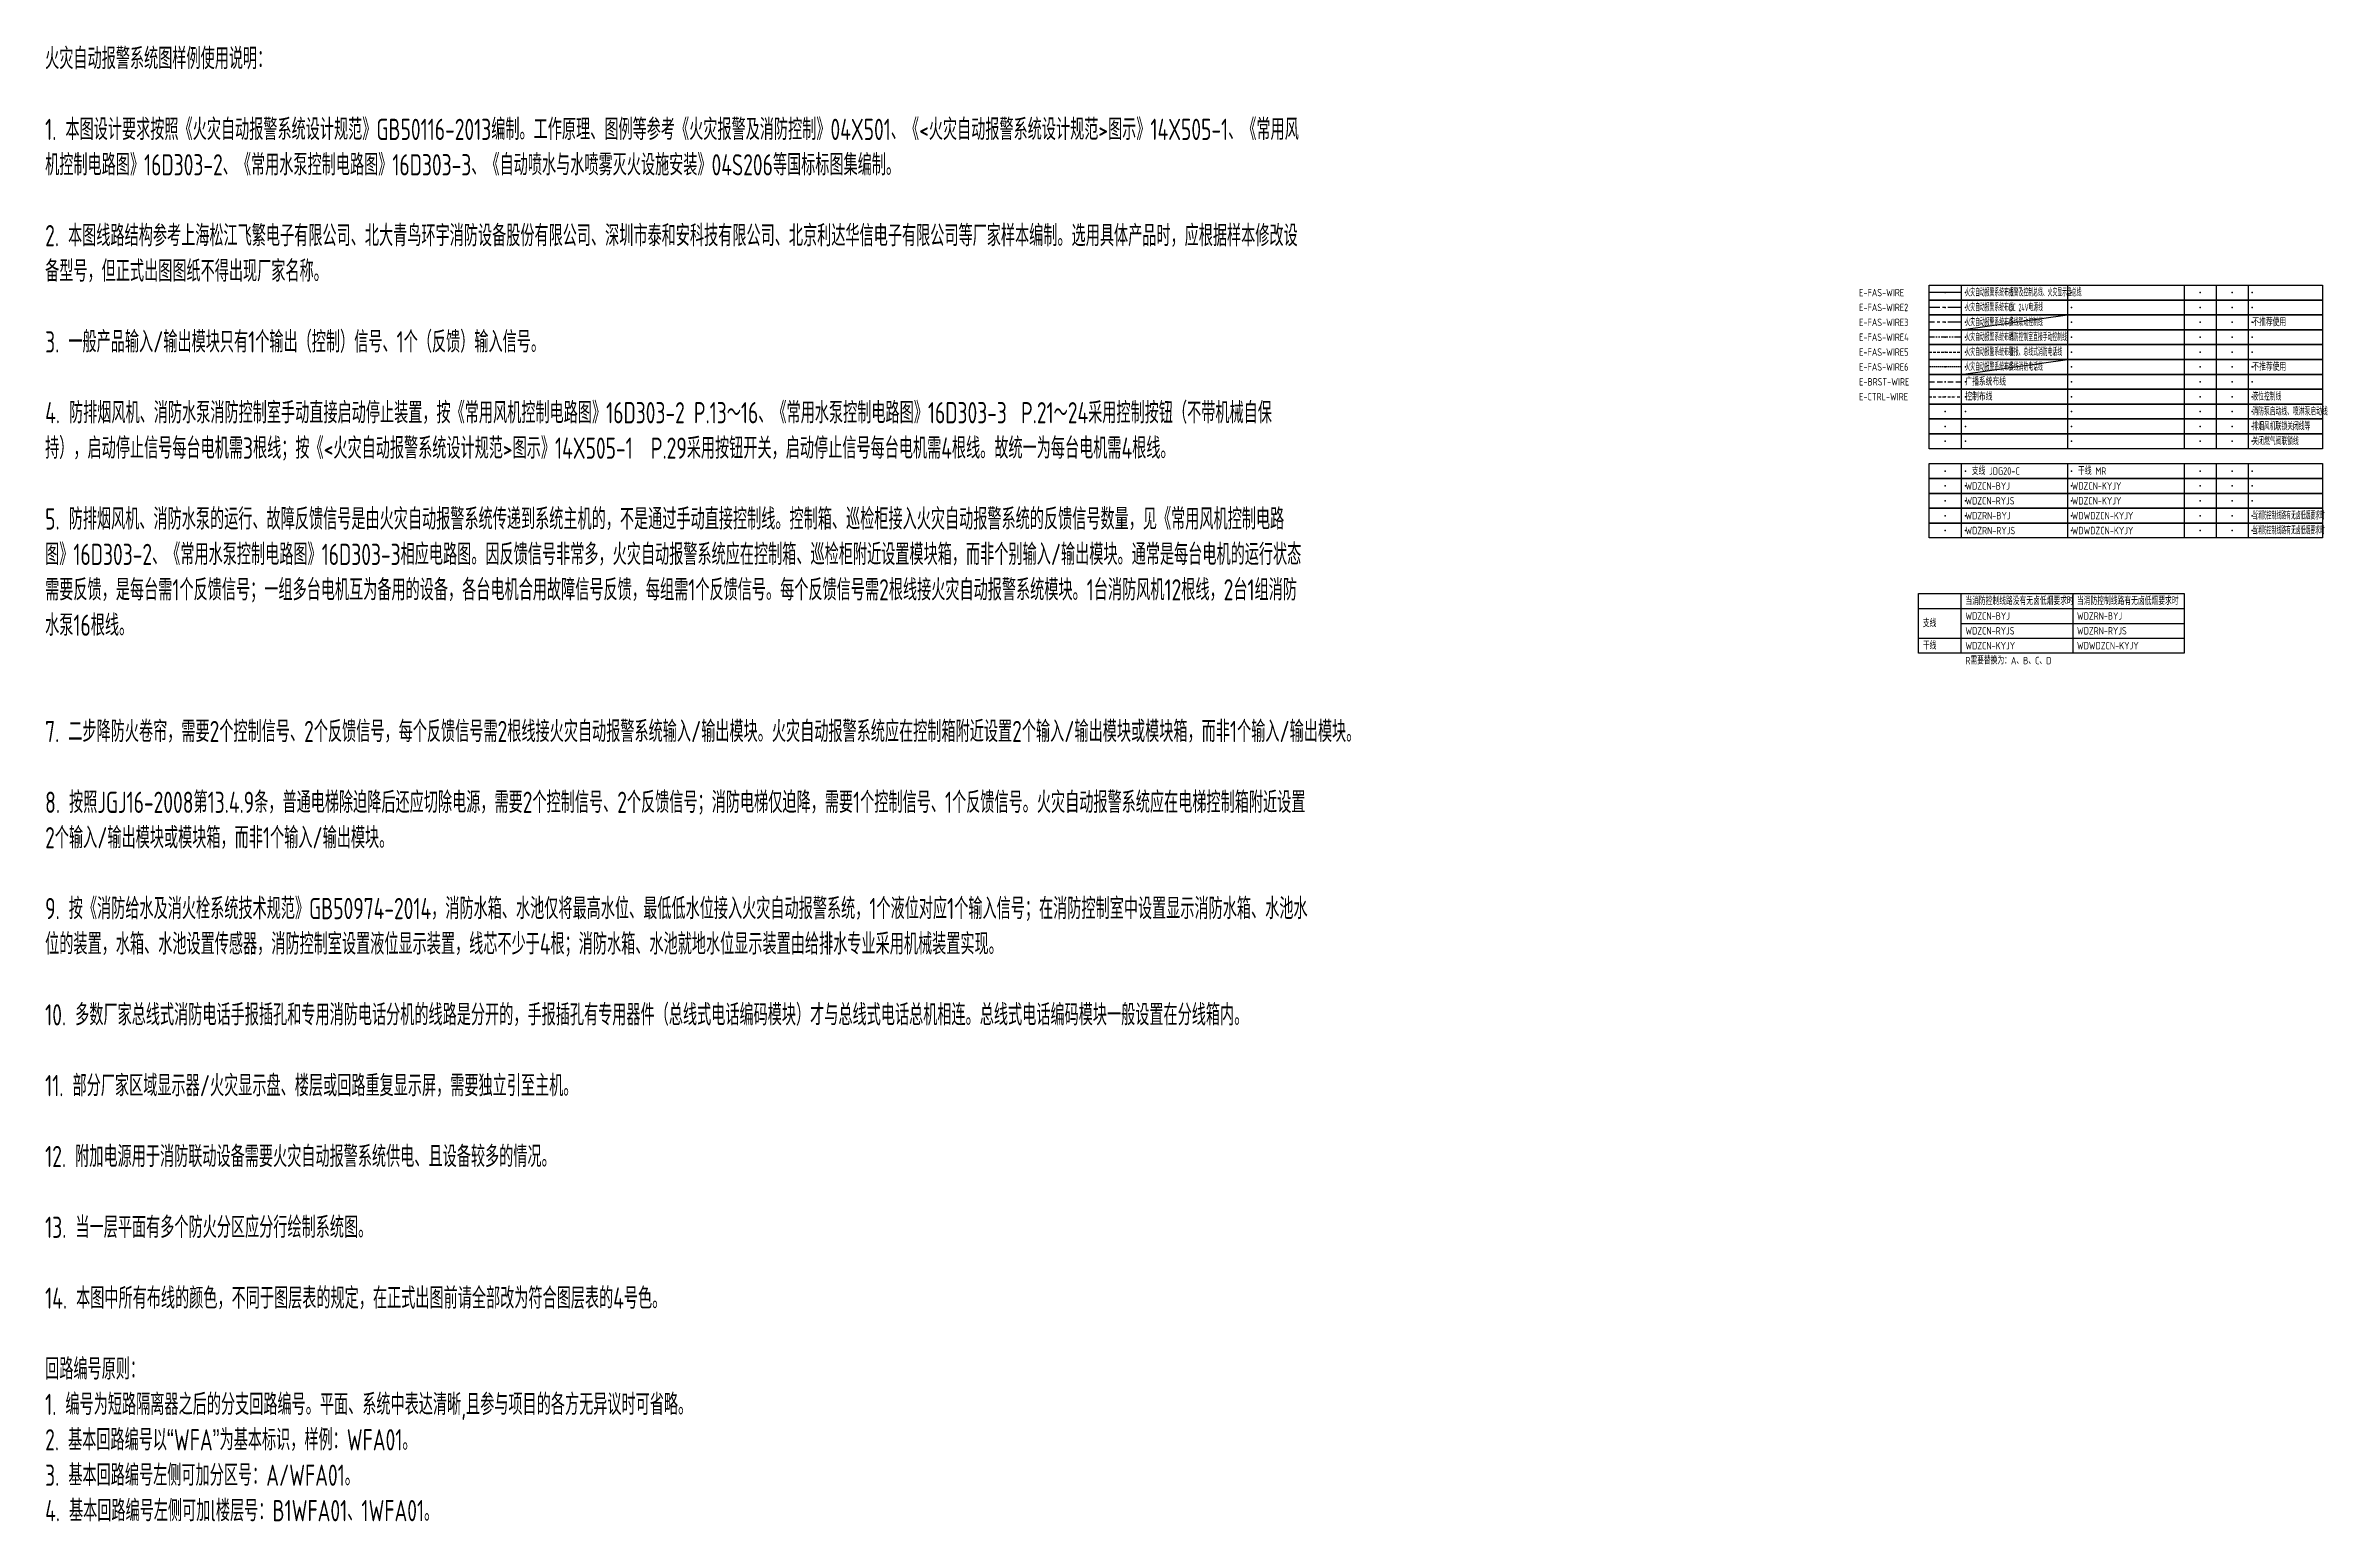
# Model space of a CAD drawing. Header units: millimetres. Extents: x -610917 to 349982, y -134386 to 210510.
# Drawn here: x 2460 to 109587, y -111568 to -42098 of the extents above; entities that cross this region are included whole.
import ezdxf
from ezdxf.enums import TextEntityAlignment as Align

# ---------------------------------------------------------------- set-up
doc = ezdxf.new("R2010")
doc.units = ezdxf.units.MM
doc.header["$LTSCALE"] = 500
doc.header["$MEASUREMENT"] = 0
for name, pattern in [('BORDER', [1.75, 0.5, -0.25, 0.5, -0.25, 0, -0.25]), ('BORDER2', [0.875, 0.25, -0.125, 0.25, -0.125, 0, -0.125]), ('CENTER', [2, 1.25, -0.25, 0.25, -0.25]), ('HIDDEN', [0.375, 0.25, -0.125]), ('HIDDEN2', [0.1875, 0.125, -0.0625]), ('PHANTOM', [2.5, 1.25, -0.25, 0.25, -0.25, 0.25, -0.25]), ('PHANTOM2', [1.25, 0.625, -0.125, 0.125, -0.125, 0.125, -0.125])]:
    doc.linetypes.add(name, pattern=pattern)
doc.layers.get('0').update_dxf_attribs({"linetype": 'CONTINUOUS'})
for name, color, linetype in [('E-BRST-WIRE', 2, 'BORDER'), ('E-CTRL-WIRE', 3, 'BORDER2'), ('E-FAS-WIRE', 4, 'CONTINUOUS'), ('E-FAS-WIRE2', 1, 'CENTER'), ('E-FAS-WIRE3', 4, 'PHANTOM'), ('E-FAS-WIRE4', 4, 'PHANTOM2'), ('E-FAS-WIRE5', 4, 'HIDDEN'), ('E-FAS-WIRE6', 6, 'HIDDEN2'), ('E-UNIV-DIAG', 2, 'CONTINUOUS'), ('E-UNIV-NOTE', 6, 'CONTINUOUS')]:
    doc.layers.add(name, color=color, linetype=linetype)
doc.styles.add('TH-STYLE3', font='tssdeng.shx', dxfattribs={"width": 0.7, "bigfont": 'tssdchn.shx'})

# ---------------------------------------------------------------- blocks, each defined once
blk = doc.blocks.new('E-BKTS2')
for p, q in [((0, 0), (185, 0)), ((0, -7), (0, 0)), ((185, 0), (185, -7)), ((185, -7), (0, -7))]:
    blk.add_line(p, q)
at = {"linetype": 'Continuous'}
for p, q in [((15, 0), (15, -7)), ((65, 0), (65, -7)), ((120, 0), (120, -7)), ((135, 0), (135, -7)), ((150, 0), (150, -7))]:
    blk.add_line(p, q, dxfattribs=at)
for p in [(7.5, -3.5), (17, -3.5), (67, -3.5), (127.5, -3.5), (142.5, -3.5), (152, -3.5)]:
    blk.add_point(p, dxfattribs=at)

msp = doc.modelspace()

# ---------------------------------------------------------------- linework, layer by layer
at = {"layer": 'E-BRST-WIRE'}
msp.add_line((91087, -57927), (92587, -57927), dxfattribs=at)
at = {"layer": 'E-CTRL-WIRE'}
msp.add_line((91087, -58627), (92587, -58627), dxfattribs=at)
at = {"layer": 'E-FAS-WIRE'}
msp.add_line((92587, -53727), (91087, -53727), dxfattribs=at)
at = {"layer": 'E-FAS-WIRE2'}
msp.add_line((92587, -54427), (91087, -54427), dxfattribs=at)
at = {"layer": 'E-FAS-WIRE3'}
msp.add_line((92587, -55127), (91087, -55127), dxfattribs=at)
at = {"layer": 'E-FAS-WIRE4'}
msp.add_line((92587, -55827), (91087, -55827), dxfattribs=at)
at = {"layer": 'E-FAS-WIRE5'}
msp.add_line((91087, -56527), (92587, -56527), dxfattribs=at)
at = {"layer": 'E-FAS-WIRE6'}
msp.add_line((92587, -57227), (91087, -57227), dxfattribs=at)
at = {"layer": 'E-UNIV-DIAG'}
for p, q in [((97837, -67897), (97837, -70697)), ((90587, -68597), (103087, -68597)), ((92587, -69297), (103087, -69297)), ((90587, -69997), (103087, -69997))]:
    msp.add_line(p, q, dxfattribs=at)
msp.add_lwpolyline([(90587, -70697), (90587, -67897), (103087, -67897), (103087, -70697)], close=True, dxfattribs=at)
msp.add_lwpolyline([(92587, -70697), (92587, -67897)], dxfattribs=at)
at = {"layer": 'E-UNIV-NOTE'}
for p, q in [((92587, -55477), (97587, -54777)), ((92587, -57577), (97587, -56877))]:
    msp.add_line(p, q, dxfattribs=at)

# ---------------------------------------------------------------- block references
at = {"layer": 'E-UNIV-DIAG', "xscale": 100, "yscale": 100, "zscale": 100}
for p in [(91087, -53377), (91087, -54077), (91087, -54777), (91087, -55477), (91087, -56177), (91087, -56877), (91087, -57577), (91087, -58277), (91087, -58977), (91087, -59677), (91087, -60377), (91087, -61777), (91087, -62477), (91087, -63177), (91087, -63877), (91087, -64577)]:
    msp.add_blockref('E-BKTS2', p, dxfattribs=at)

# ---------------------------------------------------------------- texts
at = {"layer": 'E-UNIV-NOTE', "style": 'TH-STYLE3'}
for s, width, p in [('E-FAS-WIRE', 0.7, (87787, -53727)), ('火灾自动报警系统布线', 0.5, (92787, -53727)), ('报警及控制总线、火灾显示盘总线 ', 0.5, (94837, -53727)), ('E-FAS-WIRE2', 0.7, (87787, -54427)), ('火灾自动报警系统布线', 0.5, (92787, -54427)), ('DC 24V电源线', 0.5, (94837, -54427)), ('E-FAS-WIRE3', 0.7, (87787, -55127)), ('E-FAS-WIRE4', 0.7, (87787, -55827)), ('火灾自动报警系统布线', 0.5, (92787, -55127)), ('火灾自动报警系统布线', 0.5, (92787, -55827)), ('消防控制室直接手动控制线', 0.5, (94837, -55827)), ('多线联动控制线', 0.5, (94837, -55127)), ('不推荐使用', 0.7, (106287, -55127)), ('E-FAS-WIRE5', 0.7, (87787, -56527)), ('火灾自动报警系统布线', 0.5, (92787, -56527)), ('警报、总线式消防电话线', 0.5, (94837, -56527)), ('E-FAS-WIRE6', 0.7, (87787, -57227)), ('E-BRST-WIRE', 0.7, (87787, -57927)), ('火灾自动报警系统布线', 0.5, (92787, -57227)), ('多线消防电话线', 0.5, (94837, -57227)), ('不推荐使用', 0.7, (106287, -57227)), ('E-CTRL-WIRE', 0.7, (87787, -58627)), ('控制布线', 0.7, (92787, -58627)), ('支线 JDG20-C', 0.7, (93087, -62127)), ('干线 MR', 0.7, (98087, -62127)), ('WDZCN-BYJ', 0.7, (92787, -62827)), ('WDZCN-KYJY', 0.7, (97787, -62827)), ('WDZCN-RYJS', 0.7, (92787, -63527)), ('WDZRN-BYJ', 0.7, (92787, -64227)), ('WDZCN-KYJY', 0.7, (97787, -63527)), ('WDWDZCN-KYJY', 0.7, (97787, -64227)), ('当消防控制线路有无卤低烟要求时', 0.5, (106287, -64227)), ('WDZRN-RYJS', 0.7, (92787, -64927)), ('WDWDZCN-KYJY', 0.7, (97787, -64927)), ('当消防控制线路有无卤低烟要求时', 0.5, (106287, -64927)), ('当消防控制线路没有无卤低烟要求时', 0.7, (92787, -68247)), ('当消防控制线路有无卤低烟要求时', 0.7, (98037, -68247)), ('支线', 0.7, (90787, -69297)), ('WDZCN-BYJ', 0.7, (92787, -68947)), ('WDZCN-RYJS', 0.7, (92787, -69647)), ('WDZRN-BYJ', 0.7, (98037, -68947)), ('WDZRN-RYJS', 0.7, (98037, -69647)), ('干线', 0.7, (90787, -70347)), ('WDZCN-KYJY', 0.7, (92787, -70347)), ('WDWDZCN-KYJY', 0.7, (98037, -70347)), ('R需要替换为：A、B、C、D', 0.7, (92787, -71047))]:
    msp.add_text(s, height=350, dxfattribs=dict(at, width=width)).set_placement(p, align=Align.MIDDLE_LEFT)
at = {"layer": 'E-UNIV-NOTE', "linetype": 'Continuous', "style": 'TH-STYLE3', "width": 0.7}
msp.add_text('广播系统布线', height=350, dxfattribs=at).set_placement((92787, -57927), align=Align.MIDDLE_LEFT)
at = {"layer": 'E-UNIV-NOTE', "color": 1, "style": 'TH-STYLE3', "width": 0.6}
for s, p in [('液位控制线', (106287, -58627)), ('消防泵启动线、喷淋泵启动线', (106287, -59327)), ('排烟风机联锁关闭线等', (106287, -60027)), ('关闭燃气阀联锁线', (106287, -60727))]:
    msp.add_text(s, height=350, dxfattribs=at).set_placement(p, align=Align.MIDDLE_LEFT)
at = {"layer": 'E-UNIV-NOTE', "insert": (2441, -42211), "char_height": 500, "width": 59318.48, "attachment_point": 1, "style": 'TH-STYLE3'}
msp.add_mtext('{\\H2x;火灾自动报警系统图样例使用说明：\\P\\P1. 本图设计要求按照《火灾自动报警系统设计规范》GB50116-2013编制。工作原理、图例等参考《火灾报警及消防控制》04X501、《<火灾自动报警系统设计规范>图示》14X505-1、《常用风机控制电路图》16D303-2、《常用水泵控制电路图》16D303-3、《自动喷水与水喷雾灭火设施安装》04S206等国标标图集编制。\\P\\P2. 本图线路结构参考上海松江飞繁电子有限公司、北大青鸟环宇消防设备股份有限公司、深圳市泰和安科技有限公司、北京利达华信电子有限公司等厂家样本编制。选用具体产品时，应根据样本修改设备型号，但正式出图图纸不得出现厂家名称。\\P\\P3. 一般产品输入/输出模块只有1个输出（控制）信号、1个（反馈）输入信号。\\P\\P4. 防排烟风机、消防水泵消防控制室手动直接启动停止装置，按《常用风机控制电路图》16D303-2 P.13～16、《常用水泵控制电路图》16D303-3\u3000P.21～24采用控制按钮（不带机械自保持），启动停止信号每台电机需3根线；按《<火灾自动报警系统设计规范>图示》14X505-1  P.29采用按钮开关，启动停止信号每台电机需4根线。故统一为每台电机需4根线。\\P\\P5. 防排烟风机、消防水泵的运行、故障反馈信号是由火灾自动报警系统传递到系统主机的，不是通过手动直接控制线。控制箱、巡检柜接入火灾自动报警系统的反馈信号数量，见《常用风机控制电路图》16D303-2、《常用水泵控制电路图》16D303-3相应电路图。因反馈信号非常多，火灾自动报警系统应在控制箱、巡检柜附近设置模块箱，而非个别输入/输出模块。通常是每台电机的运行状态需要反馈，是每台需1个反馈信号；一组多台电机互为备用的设备，各台电机合用故障信号反馈，每组需1个反馈信号。每个反馈信号需2根线接火灾自动报警系统模块。1台消防风机12根线，2台1组消防水泵16根线。\\P\\P\\P7. 二步降防火卷帘，需要2个控制信号、2个反馈信号，每个反馈信号需2根线接火灾自动报警系统输入/输出模块。火灾自动报警系统应在控制箱附近设置2个输入/输出模块或模块箱，而非1个输入/输出模块。\\P\\P8. 按照JGJ16-2008第13.4.9条，普通电梯除迫降后还应切除电源，需要2个控制信号、2个反馈信号；消防电梯仅迫降，需要1个控制信号、1个反馈信号。火灾自动报警系统应在电梯控制箱附近设置2个输入/输出模块或模块箱，而非1个输入/输出模块。\\P\\P9. 按《消防给水及消火栓系统技术规范》GB50974-2014，消防水箱、水池仅将最高水位、最低低水位接入火灾自动报警系统，1个液位对应1个输入信号；在消防控制室中设置显示消防水箱、水池水位的装置，水箱、水池设置传感器，消防控制室设置液位显示装置，线芯不少于4根；消防水箱、水池就地水位显示装置由给排水专业采用机械装置实现。\\P\\P10. 多数厂家总线式消防电话手报插孔和专用消防电话分机的线路是分开的，手报插孔有专用器件（总线式电话编码模块）才与总线式电话总机相连。总线式电话编码模块一般设置在分线箱内。\\P\\P11. 部分厂家区域显示器/火灾显示盘、楼层或回路重复显示屏，需要独立引至主机。\\P\\P12. 附加电源用于消防联动设备需要火灾自动报警系统供电、且设备较多的情况。\\P\\P13. 当一层平面有多个防火分区应分行绘制系统图。\\P\\P14. 本图中所有布线的颜色，不同于图层表的规定，在正式出图前请全部改为符合图层表的4号色。\\P\\P回路编号原则：\\P1. 编号为短路隔离器之后的分支回路编号。平面、系统中表达清晰,且参与项目的各方无异议时可省略。\\P2. 基本回路编号以“WFA”为基本标识，样例：WFA01。\\P3. 基本回路编号左侧可加分区号：A/WFA01。\\P4. 基本回路编号左侧可加l楼层号：B1WFA01、1WFA01。}', dxfattribs=at)

doc.saveas('drawing.dxf')
